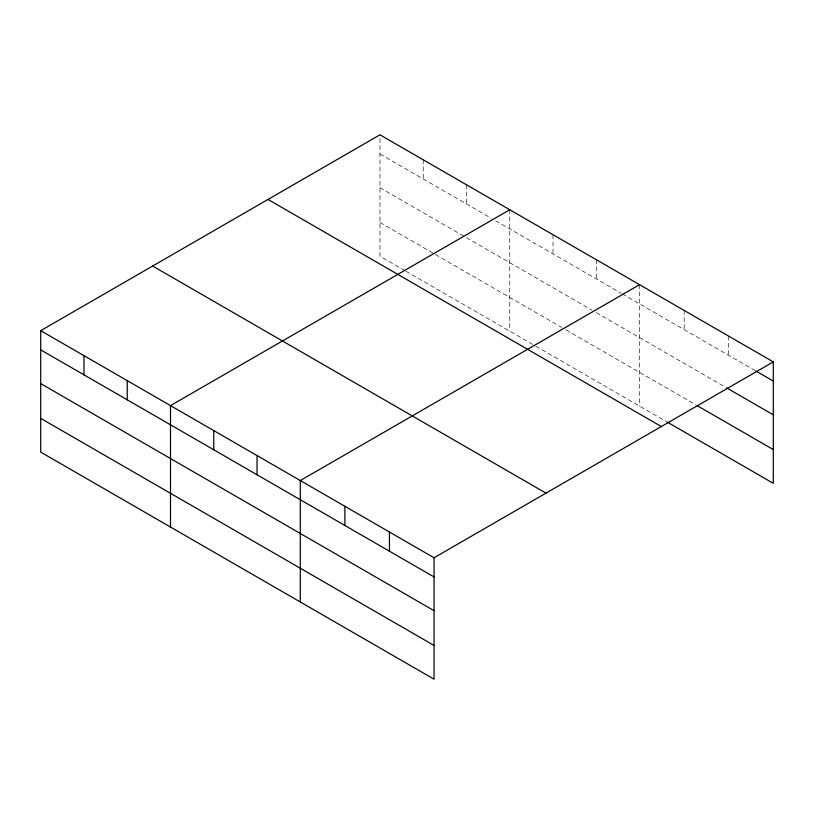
<?xml version="1.0" encoding="UTF-8"?>
<svg xmlns="http://www.w3.org/2000/svg" width="814" height="814" viewBox="0 0 814 814"><rect width="100%" height="100%" fill="white"/><g stroke="black" fill="none" stroke-linecap="round" stroke-linejoin="round"><path stroke-width="0.61" stroke-dasharray="4.07 3.05" d="M404.833 270.594L379.955 256.237L379.955 134.809M379.955 153.988L491.371 218.315M495.695 220.808L621.174 293.254M622.252 293.874L754.812 370.411M379.955 187.729L464.326 236.436M466.493 237.688L591.971 310.134M596.296 312.627L725.457 387.199M379.955 222.487L561.68 327.411M566.005 329.904L696.102 405.016M405.921 271.225L534.635 345.533M535.724 346.164L665.659 421.184M728.723 336.162L728.723 355.342M684.147 310.419L684.147 329.609M639.56 284.686L639.56 406.115M596.296 259.707L596.296 278.887M553.032 234.727L553.032 253.907M509.757 209.747L509.757 331.176M466.493 184.768L466.493 203.948M423.229 159.788L423.229 178.968"/><path stroke-width="1.22" d="M666.747 421.805L773.3 483.323L773.3 361.894L379.955 134.809L40.7 330.677L40.7 452.106L434.045 679.191L434.045 557.763L40.7 330.677M509.757 209.747L170.502 405.616L170.502 527.045M639.56 284.686L300.305 480.555L300.305 601.984M434.045 557.763L773.3 361.894M755.901 371.031L773.3 381.084M726.546 387.83L773.3 414.825M697.191 405.647L773.3 449.582M267.999 199.44L661.344 426.536M152.656 266.036L546.001 493.131M40.7 349.857L434.045 576.953M40.7 383.598L434.045 610.693M40.7 418.365L434.045 645.451M389.458 532.03L389.458 551.21M344.882 506.298L344.882 525.478M257.041 455.575L257.041 474.755M213.767 430.596L213.767 449.776M127.238 380.637L127.238 399.816M83.964 355.657L83.964 374.837"/></g></svg>
